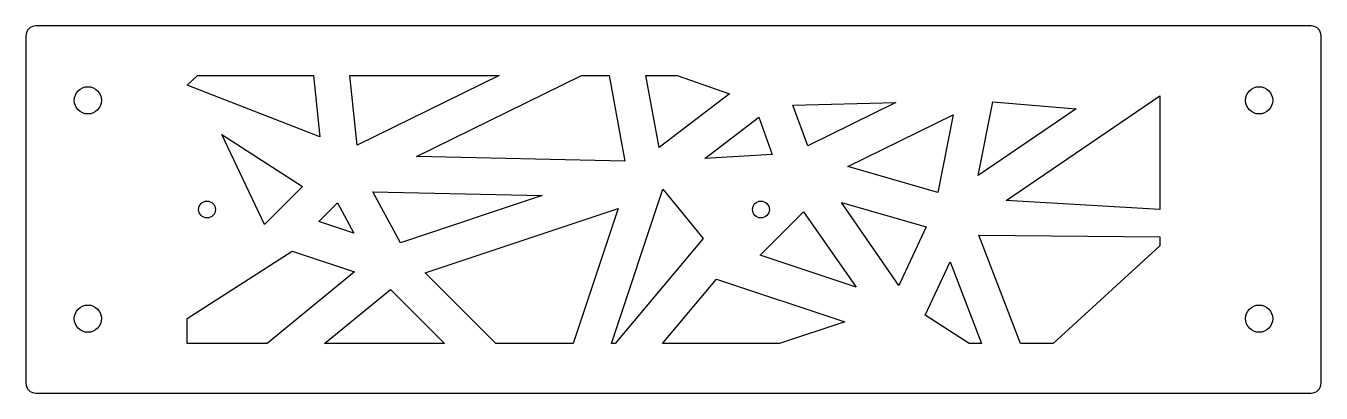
# Model space of a CAD drawing. Header units: millimetres. Extents: x -130 to 130, y -37 to 37.
import ezdxf

# ---------------------------------------------------------------- set-up
doc = ezdxf.new("R2010")
doc.units = ezdxf.units.MM

msp = doc.modelspace()

# ---------------------------------------------------------------- linework, layer by layer
at = {"color": 7, "linetype": 'Continuous', "lineweight": 25}
for p, q in [((128.5, 37), (-128.5, 37)), ((-130.5, 35), (-130.5, -35)), ((130.5, -35), (130.5, 35)), ((-98, 25.04), (-95.94, 27)), ((-95.94, 27), (-72.57, 27)), ((-72.57, 27), (-71.26, 14.62)), ((-65.22, 27), (-35.13, 27)), ((-63.72, 12.98), (-65.22, 27)), ((-35.13, 27), (-63.72, 12.98)), ((-51.76, 10.7), (-18.52, 27)), ((-18.52, 27), (-12.99, 27)), ((-12.99, 27), (-9.79, 9.72)), ((-5.55, 27), (0.77, 27)), ((-2.86, 12.49), (-5.55, 27)), ((0.77, 27), (11.31, 23.32)), ((-71.26, 14.62), (-98, 25.04)), ((11.31, 23.32), (-2.86, 12.49)), ((24.08, 21.01), (44.79, 21.53)), ((27.04, 12.83), (24.08, 21.01)), ((44.79, 21.53), (27.04, 12.83)), ((61.41, 6.87), (64.37, 21.69)), ((64.37, 21.69), (81.17, 20.31)), ((67.01, 1.84), (98, 22.91)), ((98, 22.91), (98, 0.01)), ((6.34, 10.31), (17.17, 18.6)), ((17.17, 18.6), (19.88, 11.11)), ((35.12, 8.64), (56.38, 19.06)), ((56.38, 19.06), (53.26, 3.43)), ((81.17, 20.31), (61.41, 6.87)), ((-91.01, 15.12), (-74.76, 4.61)), ((-82.41, -3.04), (-91.01, 15.12)), ((-9.79, 9.72), (-51.76, 10.7)), ((19.88, 11.11), (6.34, 10.31)), ((53.26, 3.43), (35.12, 8.64)), ((-74.76, 4.61), (-82.41, -3.04)), ((-60.61, 3.59), (-26.44, 2.79)), ((-55.04, -6.74), (-60.61, 3.59)), ((-26.44, 2.79), (-55.04, -6.74)), ((-12.5, -27), (-2.13, 4.12)), ((-2.13, 4.12), (6.01, -5.83)), ((-71.47, -2.44), (-67.7, 1.33)), ((-67.7, 1.33), (-64.4, -4.8)), ((-50.04, -12.78), (-11.15, 0.18)), ((-11.15, 0.18), (-20.21, -27)), ((33.85, 1.39), (50.94, -3.52)), ((45.44, -15.3), (33.85, 1.39)), ((98, 0.01), (67.01, 1.84)), ((-64.4, -4.8), (-71.47, -2.44)), ((17.44, -9.22), (26.22, -0.44)), ((26.22, -0.44), (36.79, -15.67)), ((50.94, -3.52), (45.44, -15.3)), ((61.52, -5.17), (98, -5.51)), ((69.91, -27), (61.52, -5.17)), ((6.01, -5.83), (-11.77, -27)), ((98, -7.31), (76.51, -27)), ((98, -5.51), (98, -7.31)), ((-98, -22), (-76.82, -8.37)), ((-76.82, -8.37), (-64.26, -12.56)), ((36.79, -15.67), (17.44, -9.22)), ((-64.26, -12.56), (-81.91, -27)), ((-35.82, -27), (-50.04, -12.78)), ((50.72, -21.27), (55.74, -10.53)), ((55.74, -10.53), (62.08, -27)), ((-2.22, -27), (8.69, -14.01)), ((8.69, -14.01), (34.5, -22.61)), ((-70.36, -27), (-57.05, -16.11)), ((-57.05, -16.11), (-46.16, -27)), ((-98, -27), (-98, -22)), ((34.5, -22.61), (21.34, -27)), ((59.57, -27), (50.72, -21.27)), ((-81.91, -27), (-98, -27)), ((-46.16, -27), (-70.36, -27)), ((-20.21, -27), (-35.82, -27)), ((-11.77, -27), (-12.5, -27)), ((21.34, -27), (-2.22, -27)), ((62.08, -27), (59.57, -27)), ((76.51, -27), (69.91, -27)), ((-128.5, -37), (128.5, -37))]:
    msp.add_line(p, q, dxfattribs=at)
for centre, radius in [((-118, 22), 2.75), ((118, 22), 2.75), ((-94, 0), 1.7), ((17.62, 0), 1.7), ((-118, -22), 2.75), ((118, -22), 2.75)]:
    msp.add_circle(centre, radius, dxfattribs=at)
for centre, start, end in [((-128.5, 35), 90, 180), ((128.5, 35), 0, 90), ((-128.5, -35), 180, 270), ((128.5, -35), 270, 0)]:
    msp.add_arc(centre, 2, start, end, dxfattribs=at)

doc.saveas('drawing.dxf')
